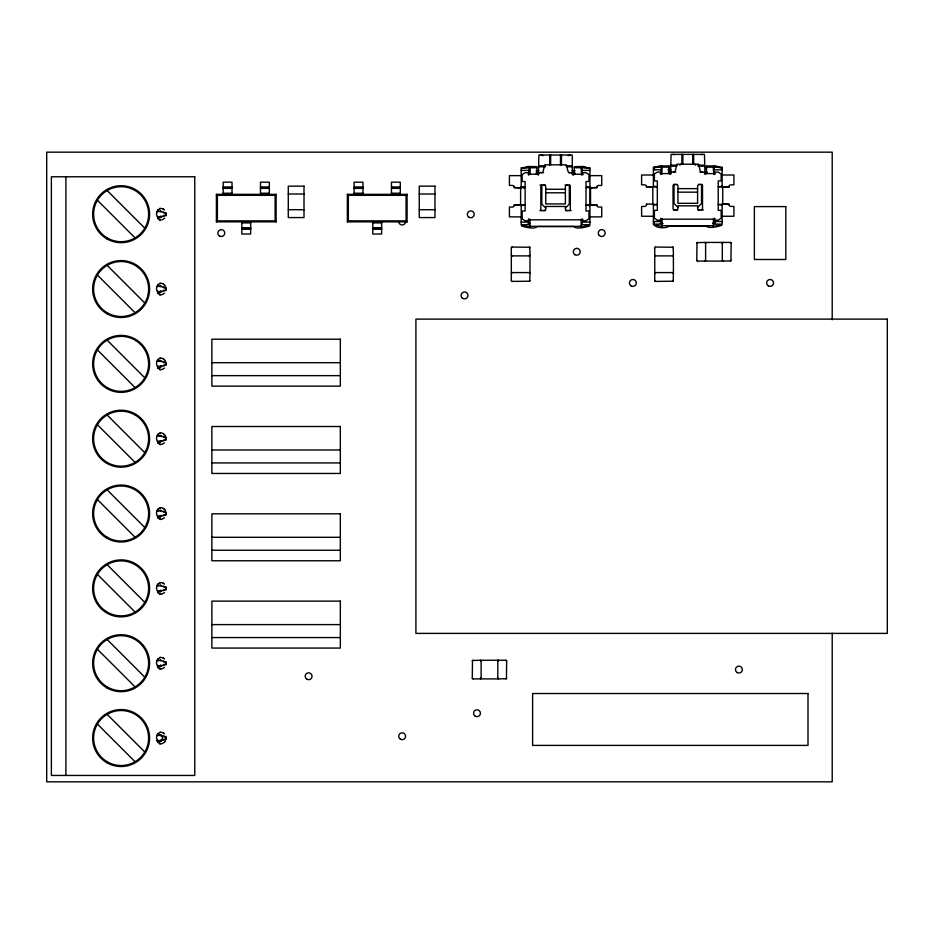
<?xml version="1.0" encoding="UTF-8"?>
<svg xmlns="http://www.w3.org/2000/svg" width="934" height="934" viewBox="0 0 934 934"><rect width="100%" height="100%" fill="white"/><g stroke="black" fill="none" stroke-linecap="round" stroke-linejoin="round"><path stroke-width="1.4" d="M514.249 205.597L514.319 204.698L521.195 204.698L521.195 224.732L529.053 224.732L529.053 220.809M589.938 175.627L601.729 175.627L601.729 185.446L598.776 185.446A1.961 1.961 0 0 0 596.814 187.419L589.938 187.804L596.814 187.804L596.884 186.905M646.456 204.978L646.526 204.079L653.403 204.079L653.403 224.113L661.26 224.113L661.26 220.179M714.288 173.047L714.288 167.151L722.145 167.151L722.145 187.185L729.022 187.185L729.092 186.286M160.905 208.551L158.126 209.695L158.056 211.598L156.924 211.714L156.445 214.201L158.126 218.708L160.73 220.004A5.896 1.821 -90 0 1 159.644 219.677L159.551 219.91M160.905 283.376L158.126 284.52L158.056 286.434L156.924 286.54L156.445 289.038L158.126 293.545L160.905 294.677M160.905 358.212L158.126 359.356L158.056 361.271L156.924 361.376L156.445 363.863L158.126 368.381L160.905 369.514M160.905 433.049L158.126 434.193L158.056 436.096L156.924 436.213L156.445 438.7L158.126 443.206L160.905 444.351M160.905 507.886L158.126 509.018L158.056 510.933L156.924 511.038L156.445 513.537L158.126 518.043L160.905 519.187M160.905 582.711L158.126 583.855L158.056 585.77L156.924 585.875L156.445 588.373L158.126 592.88L160.905 594.012M160.823 657.466L158.126 658.692L158.056 660.595L156.924 660.712L156.445 663.198L158.126 667.717L160.905 668.849M160.823 732.291L158.126 733.529L158.056 735.432L156.924 735.548L156.445 738.035L158.126 742.542L160.905 743.686M530.033 174.203L528.562 175.055L528.072 172.685L525.118 172.685L522.176 174.646L522.176 181.523L525.118 181.523L525.118 210.979L522.176 210.979L522.176 218.836L525.118 220.809L528.072 220.809L528.562 218.976L529.905 219.327L530.033 227.055C508.178 222.14 534.552 231.387 536.91 226.6L574.223 226.6C576.582 231.387 602.955 222.14 581.1 227.055L581.228 219.327L582.571 218.976L583.061 220.809L586.015 220.809L588.957 218.836L588.957 210.979L586.015 210.979L586.015 181.523L588.957 181.523L588.957 174.646L586.015 172.685L583.061 172.685L582.933 174.705L581.59 175.055L581.1 167.023L589.669 168.318L583.528 166.509L574.293 166.637L574.223 174.203L573.242 175.195L572.262 174.203L572.262 155.009L538.871 155.009L538.381 175.055L536.91 174.203L536.84 166.637L527.605 166.509L521.464 168.318L530.033 167.023L530.033 174.203L536.91 174.203M654.897 167.711L662.241 166.404L661.751 174.436L660.408 174.074L660.28 172.066L657.326 172.066L654.384 174.028L654.384 180.904L657.326 180.904L657.326 210.36L654.384 210.36L654.384 218.217L657.326 220.179L660.28 220.179L660.77 218.346L662.113 218.708L662.241 226.425L653.672 224.79L654.279 222.525M720.651 167.711L713.307 166.404L713.798 174.436L715.14 174.074L715.269 172.066L718.223 172.066L721.165 174.028L721.165 180.904L718.223 180.904L718.223 210.36L721.165 210.36L721.165 218.217L718.223 220.179L715.269 220.179L714.779 218.346L713.436 218.708L713.307 226.425C735.163 221.521 708.789 230.768 706.431 225.981L669.118 225.981C667.191 228.818 652.282 228.573 654.279 222.864M721.877 168.038L715.736 165.89L706.501 166.007L706.431 173.584L704.96 174.436L704.469 154.379L671.079 154.379L670.589 174.436L669.118 173.584L669.048 166.007L659.813 165.89L655.073 167.151L653.672 167.7L654.279 170.315M511.318 255.169L512.019 255.881L511.318 255.169L511.318 247.743L512.019 247.043L529.765 247.253L529.975 255.169L529.263 255.881L529.975 255.169M511.318 273.277L512.019 272.576L511.318 273.277L511.318 280.702L512.019 281.414L529.765 281.204L529.975 273.277L529.263 272.576L529.975 273.277M480.415 678.901L481.115 678.201L480.415 678.901L472.989 678.901L472.277 678.201L472.487 660.455L480.415 660.245L481.115 660.957L480.415 660.245M654.746 255.169L655.458 255.881L654.746 255.169L654.746 247.743L655.458 247.043L673.204 247.253L673.402 255.169L672.702 255.881L673.402 255.169M654.746 273.277L655.458 272.576L654.746 273.277L654.746 280.702L655.458 281.414L673.204 281.204L673.402 273.277L672.702 272.576L673.402 273.277M498.522 660.245L497.81 660.957L498.522 660.245L505.948 660.245L506.648 660.957L506.438 678.703L498.522 678.901L497.81 678.201L498.522 678.901M704.913 261.088L705.614 260.376L704.913 261.088L697.488 261.088L696.776 260.376L696.986 242.63L704.913 242.431L705.614 243.132L704.913 242.431M723.021 242.431L722.309 243.132L723.021 242.431L730.446 242.431L731.147 243.132L730.948 260.878L723.021 261.088L722.309 260.376L723.021 261.088M159.551 294.747L159.644 294.514A5.896 1.821 -90 0 0 160.73 294.84M159.551 369.572L159.644 369.35A5.896 1.821 -90 0 0 160.73 369.677M159.551 444.409L159.644 444.187A5.896 1.821 -90 0 0 160.73 444.514M159.551 519.246L159.644 519.012A5.896 1.821 -90 0 0 160.73 519.339M159.551 594.082L159.644 593.849A5.896 1.821 -90 0 0 160.73 594.176M159.551 668.907L159.644 668.686A5.896 1.821 -90 0 0 160.73 669.013M159.551 743.744L159.644 743.522A5.896 1.821 -90 0 0 160.73 743.838M156.924 211.714L158.126 209.695M156.924 286.54L158.126 284.52M156.924 361.376L158.126 359.356M156.924 436.213L158.126 434.193M156.924 511.038L158.126 509.018M156.924 585.875L158.126 583.855M156.924 660.712L158.126 658.692M156.924 735.548L158.126 733.529M164.711 742.028L165.563 740.86M164.489 216.081L166.287 214.201L166.1 212.73L163.683 212.952L163.228 211.796L162.131 212.275L161.547 211.469L159.994 211.866L160.788 210.862L158.056 211.598L157.461 210.617M164.489 290.918L166.287 289.026L166.1 287.567L163.683 287.789L163.228 286.633L162.131 287.112L161.547 286.306L159.994 286.703L160.788 285.699L158.056 286.434L157.461 285.454M164.489 365.754L166.287 363.863L166.1 362.404L163.683 362.626L163.228 361.47L162.131 361.937L161.547 361.143L159.994 361.54L160.788 360.524L158.056 361.271L157.461 360.279M164.489 440.579L166.287 438.7L166.1 437.24L163.683 437.451L163.228 436.295L162.131 436.773L161.547 435.98L159.994 436.365L160.788 435.361L158.056 436.096L157.461 435.116M164.489 515.416L166.287 513.537L166.1 512.066L163.683 512.287L163.228 511.132L162.131 511.61L161.547 510.805L159.994 511.202L160.788 510.197L158.056 510.933L157.461 509.952M164.489 590.253L166.287 588.362L166.1 586.902L163.683 587.124L163.228 585.968L162.131 586.435L161.547 585.641L159.994 586.038L160.788 585.034L158.056 585.77L157.461 584.777M164.489 665.078L166.287 663.198L166.1 661.739L163.683 661.961L163.228 660.793L162.131 661.272L161.547 660.478L159.994 660.863L160.788 659.859L158.056 660.595L157.461 659.614M164.489 739.915L166.287 738.035L166.1 736.564L163.683 736.786L163.228 735.63L162.131 736.109L161.547 735.315L159.994 735.7L160.788 734.696L158.056 735.432L157.461 734.451M216.396 221.848L217.388 220.868L275.133 220.868L276.114 221.848L276.114 194.354L216.396 194.354L216.396 221.848L276.114 221.848M216.396 194.354L217.388 195.334L275.133 195.334L276.114 194.354M347.355 221.848L348.347 220.868L406.092 220.868L407.072 221.848L407.072 194.354L347.355 194.354L347.355 221.848L407.072 221.848M347.355 194.354L348.347 195.334L406.092 195.334L407.072 194.354M565.385 208.037L569.32 204.114L569.32 185.06L570.3 186.041L570.3 209.613L569.32 210.594M679.917 165.19L680.898 164.209M697.593 207.418L701.527 203.484L701.527 184.43L702.508 185.422L702.508 208.982L701.527 209.963M161.944 219.922L164.711 218.194M161.944 294.747L164.466 293.218M161.944 369.584L164.466 368.054M161.944 444.421L164.466 442.891M161.944 519.257L164.466 517.716M161.944 594.082L164.466 592.553M161.944 668.919L164.466 667.39M161.944 743.756L164.466 742.215M706.431 169.579L706.501 166.007M568.117 155.663L570.3 155.009M701.002 154.682L702.508 154.379M521.195 205.585L525.118 205.095L520.612 205.095L520.612 187.419L525.118 187.419L521.195 186.928L524.137 186.928L524.137 188.283M722.145 186.298L718.223 186.788L722.741 186.788L722.741 204.464L718.223 204.464L722.145 204.955M653.403 204.955L657.326 204.464L652.808 204.464L652.808 186.788L657.326 186.788L653.403 186.298M722.145 187.185L729.022 186.788A1.961 1.961 0 0 1 730.983 184.827L733.926 184.827L733.926 175.008L722.145 175.008M521.195 216.875L509.415 216.875L509.415 207.056L512.357 207.056A1.961 1.961 0 0 0 514.319 205.095L521.195 204.698M160.636 208.329L159.551 208.48M160.636 432.827L159.551 432.991M160.636 507.664L159.551 507.816M671.079 165.19L677.395 165.19M698.153 165.19L704.469 165.19M538.871 165.808L545.187 165.808M565.946 165.808L572.262 165.808M671.079 166.17L676.321 166.17M697.92 166.17L704.469 166.17M538.871 166.789L545.421 166.789M567.02 166.789L572.262 166.789M662.241 167.128L669.118 167.128M706.431 167.128L713.307 167.128M530.033 167.746L536.91 167.746M574.223 167.746L581.1 167.746M653.403 169.755L661.26 169.755M713.307 169.93L722.145 169.755M668.277 170.093L671.079 170.093M521.195 170.385L529.053 170.385M582.08 170.385L589.938 170.385M528.072 170.548L530.033 170.548M536.069 170.724L538.871 170.724M572.262 170.724L575.064 170.724M668.429 172.066L675.796 172.066M699.753 172.066L707.12 172.066M536.221 172.685L543.588 172.685M568.724 172.685L574.912 172.685M668.429 173.047L671.289 173.047M704.259 173.047L707.12 173.047M662.241 173.584L669.118 173.584M706.431 173.584L713.307 173.584M536.221 173.666L539.081 173.666M572.052 173.666L574.912 173.666M574.223 174.203L581.1 174.203M653.403 175.008L641.611 175.008L641.611 184.827L644.565 184.827A1.961 1.961 0 0 1 646.526 186.788L653.403 187.185L653.403 167.151L661.26 167.151L661.26 173.047M521.195 175.627L509.415 175.627L509.415 185.446L512.357 185.446A1.961 1.961 0 0 1 514.319 187.419L521.195 187.804L521.195 167.77L529.053 167.77L529.053 173.666M673.554 184.43L676.916 184.43M698.632 184.43L701.994 184.43M539.922 185.06L545.608 185.06M564.977 185.06L569.787 185.06M223.179 187.033L232.017 187.033M260.493 187.033L269.331 187.033M354.138 187.033L362.976 187.033M391.451 187.033L400.289 187.033M586.996 186.928L589.938 186.928L586.015 187.419L590.533 187.419L590.533 205.095L586.015 205.095L589.938 205.585M646.456 186.286L646.526 187.185L653.403 187.185M223.179 187.629L232.017 187.629M260.493 187.629L269.331 187.629M354.138 187.629L362.976 187.629M391.451 187.629L400.289 187.629M520.612 187.512L524.137 187.512M586.996 187.512L590.533 187.512M514.249 186.905L514.319 187.804L521.195 187.804M223.179 188.376L232.017 188.376M260.493 188.376L269.331 188.376M354.138 188.376L362.976 188.376M391.451 188.376L400.289 188.376M677.956 188.633L697.593 188.633M545.748 189.252L565.385 189.252M677.956 192.171L697.593 192.171M545.748 192.789L565.385 192.789M223.179 193.233L232.017 193.233M260.493 193.233L269.331 193.233M354.138 193.233L362.976 193.233M391.451 193.233L400.289 193.233M288.291 194.015L304.005 194.015M419.249 194.015L434.964 194.015M714.288 220.179L714.288 224.113L722.145 224.113L722.145 204.079L729.022 204.079L729.092 204.978M596.884 205.597L596.814 204.698L589.938 204.698L596.814 205.095A1.961 1.961 0 0 0 598.776 207.056L601.729 207.056L601.729 216.875L589.938 216.875M288.291 209.718L304.005 209.718M419.249 209.718L434.964 209.718M673.554 209.963L677.815 209.963M697.733 209.963L703.419 209.963M539.922 210.594L545.608 210.594M565.525 210.594L571.211 210.594M653.403 216.256L641.611 216.256L641.611 206.437L644.565 206.437A1.961 1.961 0 0 0 646.526 204.464L646.526 204.079M722.145 216.256L733.926 216.256L733.926 206.437L730.983 206.437A1.961 1.961 0 0 1 729.022 204.464L722.145 204.079M662.241 219.198L713.307 219.198M530.033 219.817L581.1 219.817M653.403 221.51L661.26 221.51M714.288 221.51L722.145 221.51M521.195 222.129L529.053 222.129M582.08 222.129L589.938 222.129M241.836 222.876L250.674 222.876M372.794 222.876L381.632 222.876M713.307 222.911L715.269 222.911M660.28 223.424L663.023 223.424M712.525 223.424L715.269 223.424M528.072 223.53L530.033 223.53M662.241 225.701L713.307 225.701M530.033 226.332L581.1 226.332M241.836 227.744L250.674 227.744M372.794 227.744L381.632 227.744M241.836 228.491L250.674 228.491M372.794 228.491L381.632 228.491M241.836 229.075L250.674 229.075M372.794 229.075L381.632 229.075M696.776 243.132L697.488 242.431M731.147 243.132L730.446 242.431M511.318 247.743L512.019 247.043M529.975 247.743L529.263 247.043M654.746 247.743L655.458 247.043M673.402 247.743L672.702 247.043M696.776 260.376L697.488 261.088M731.147 260.376L730.446 261.088M511.318 280.702L512.019 281.414M529.975 280.702L529.263 281.414M654.746 280.702L655.458 281.414M673.402 280.702L672.702 281.414M211.878 362.684L340.338 362.684M211.878 375.643L340.338 375.643M211.878 449.99L340.338 449.99M211.878 462.949L340.338 462.949M211.878 537.295L340.338 537.295M211.878 550.254L340.338 550.254M211.878 624.601L340.338 624.601M211.878 637.56L340.338 637.56M472.277 660.957L472.989 660.245M506.648 660.957L505.948 660.245M472.277 678.201L472.989 678.901M506.648 678.201L505.948 678.901M668.137 169.428L669.118 169.579M673.04 154.379L674.546 154.682M540.833 155.009L543.016 155.663M160.636 283.165L159.551 283.317M160.636 358.002L159.551 358.154M160.636 582.501L159.551 582.653M160.636 657.338L159.551 657.489M160.636 732.163L159.551 732.326M674.021 209.963L673.04 208.982L673.04 185.422L674.021 184.43L674.021 203.484L677.956 207.418M541.813 210.594L540.833 209.613L540.833 186.041L541.813 185.06L541.813 204.114L545.748 208.037M161.944 208.48L163.602 209.309M161.944 283.317L163.602 284.134M161.944 358.142L163.602 358.971M161.944 432.979L163.602 433.808M161.944 507.816L163.602 508.633M161.944 582.641L163.602 583.47M161.944 657.478L163.602 658.307M161.944 732.314L163.602 733.143M164.466 210.01L163.298 209.064M164.466 509.345L165.563 510.711M164.466 584.182L163.298 583.236M164.466 659.007L163.298 658.073M164.466 733.844L163.298 732.91M163.298 283.901L165.563 286.201M163.298 358.738L165.563 361.038M163.298 433.574L165.563 435.874M163.298 508.4L164.711 509.532M694.651 164.209L695.632 165.19M107.141 190.513L144.793 228.165M97.416 200.238L135.08 237.89M107.141 265.349L144.793 303.001M97.416 275.063L135.08 312.715M107.141 340.174L144.793 377.826M97.416 349.9L135.08 387.552M107.141 415.011L144.793 452.663M97.416 424.737L135.08 462.388M107.141 489.848L144.793 527.5M97.416 499.562L135.08 537.225M107.141 564.673L144.793 602.337M97.416 574.398L135.08 612.05M107.141 639.51L144.793 677.162M97.416 649.235L135.08 686.887M107.141 714.347L144.793 751.998M97.416 724.072L135.08 761.724M164.489 212.31L166.287 214.201L166.1 215.661L163.683 215.439L163.228 216.595L162.131 216.128L161.547 216.922L160.531 216.104L160.788 217.529L159.994 216.525L159.901 217.914L159.387 216.793L157.437 216.525L158.126 218.708M164.489 287.147L166.287 289.026L166.1 290.497L163.683 290.276L163.228 291.431L162.131 290.953L161.547 291.758L160.531 290.929L160.788 292.365L159.994 291.361L159.901 292.751L159.387 291.63L157.437 291.361L158.126 293.545M164.489 361.983L166.287 363.863L166.1 365.322L163.683 365.112L163.228 366.268L162.131 365.789L161.547 366.583L160.531 365.766L160.788 367.202L159.994 366.198L159.901 367.587L159.387 366.467L157.437 366.198L158.126 368.381M164.489 436.82L166.287 438.7L166.1 440.159L163.683 439.937L163.228 441.093L162.131 440.626L161.547 441.42L160.531 440.603L160.788 442.039L159.994 441.023L159.901 442.424L159.387 441.303L157.437 441.023L158.126 443.206M164.489 511.645L166.287 513.537L166.1 514.996L163.683 514.774L163.228 515.93L162.131 515.463L161.547 516.257L160.531 515.44L160.788 516.864L159.994 515.86L159.901 517.249L159.387 516.128L157.437 515.86L158.126 518.043M164.489 586.482L166.287 588.362L166.1 589.833L163.683 589.611L163.228 590.767L162.131 590.288L161.547 591.094L160.531 590.265L160.788 591.701L159.994 590.697L159.901 592.086L159.387 590.965L157.437 590.697L158.126 592.88M164.466 661.284L166.287 663.198L166.1 664.658L163.683 664.436L163.228 665.603L162.131 665.125L161.547 665.919L160.531 665.101L160.788 666.537L159.994 665.533L159.901 666.923L159.387 665.802L157.437 665.533L158.126 667.717M164.466 736.12L166.287 738.035L166.1 739.495L163.683 739.273L163.228 740.428L162.131 739.961L161.547 740.755L160.531 739.938L160.788 741.362L159.994 740.358L159.901 741.748L159.387 740.627L157.437 740.358L158.126 742.542M653.73 167.63L654.279 169.965M832.206 319.79L832.206 152.172L46.7 152.172L46.7 781.828L832.206 781.828L832.206 633.159M693.67 154.379L693.67 164.209M692.689 154.379L692.689 164.209M682.859 154.379L682.859 164.209M681.878 154.379L681.878 164.209M669.048 166.007L669.048 169.533M582.08 173.666L582.08 167.77L589.938 167.77L589.938 224.732L582.08 224.732L582.08 220.809M561.462 155.009L561.462 164.828M560.482 155.009L560.482 164.828M550.663 155.009L550.663 164.828M549.671 155.009L549.671 164.828M406.092 195.334L406.092 220.868M400.289 194.354L400.289 182.177L391.451 182.177L391.451 194.354M381.632 221.848L381.632 234.025L372.794 234.025L372.794 221.848M362.976 194.354L362.976 182.177L354.138 182.177L354.138 194.354M348.347 195.334L348.347 220.868M275.133 195.334L275.133 220.868M269.331 194.354L269.331 182.177L260.493 182.177L260.493 194.354M250.674 221.848L250.674 234.025L241.836 234.025L241.836 221.848M232.017 194.354L232.017 182.177L223.179 182.177L223.179 194.354M217.388 195.334L217.388 220.868M65.894 176.783L65.894 775.454M567.358 185.06A1.961 1.961 0 0 0 565.385 187.022L565.385 203.939L545.748 203.939L545.748 187.022A1.961 1.961 0 0 0 543.786 185.06M569.868 172.685A1.961 1.961 0 0 1 567.965 171.191L566.366 164.828L544.767 164.828L543.168 171.191A1.961 1.961 0 0 1 541.265 172.685M567.358 210.594A1.961 1.961 0 0 1 565.385 208.632L565.385 206.472L545.748 206.472L545.748 208.632A1.961 1.961 0 0 1 543.786 210.594M699.554 184.43A1.961 1.961 0 0 0 697.593 186.403L697.593 203.32L677.956 203.32L677.956 186.403A1.961 1.961 0 0 0 675.994 184.43M702.076 172.066A1.961 1.961 0 0 1 700.173 170.572L698.574 164.209L676.975 164.209L675.375 170.572A1.961 1.961 0 0 1 673.472 172.066M699.554 209.963A1.961 1.961 0 0 1 697.593 208.002L697.593 205.842L677.956 205.842L677.956 208.002A1.961 1.961 0 0 1 675.994 209.963M405.601 221.51A3.432 3.432 0 0 1 402.157 224.942A3.432 3.432 0 0 1 398.725 221.51M156.515 735.747A3.432 3.432 0 0 1 161.675 736.085A3.432 3.432 0 0 1 160.671 741.152M158.056 741.491A3.432 3.432 0 0 1 156.515 740.604M194.762 176.783L51.382 176.783L51.382 775.454L194.762 775.454L194.762 176.783M304.005 186.158L288.291 186.158L288.291 217.575L304.005 217.575L304.005 186.158M434.964 186.158L419.249 186.158L419.249 217.575L434.964 217.575L434.964 186.158M785.809 206.601L754.38 206.601L754.38 259.489L785.809 259.489L785.809 206.601M722.309 242.431L705.614 242.431L705.614 261.088L722.309 261.088L722.309 242.431M529.975 255.881L511.318 255.881L511.318 272.576L529.975 272.576L529.975 255.881M673.402 255.881L654.746 255.881L654.746 272.576L673.402 272.576L673.402 255.881M887.3 319.124L415.91 319.124L415.91 633.392L887.3 633.392L887.3 319.124M340.338 339.205L211.878 339.205L211.878 386.151L340.338 386.151L340.338 339.205M340.338 426.511L211.878 426.511L211.878 473.456L340.338 473.456L340.338 426.511M340.338 513.817L211.878 513.817L211.878 560.762L340.338 560.762L340.338 513.817M340.338 601.122L211.878 601.122L211.878 648.068L340.338 648.068L340.338 601.122M497.81 660.245L481.115 660.245L481.115 678.901L497.81 678.901L497.81 660.245M808.003 693.518L532.613 693.518L532.613 745.402L808.003 745.402L808.003 693.518M107.363 238.007A27.495 27.495 0 0 0 148.611 214.201A27.495 27.495 0 0 0 107.363 190.384A27.495 27.495 0 0 0 107.363 238.007M106.873 313.696A28.475 28.475 0 0 0 149.592 289.026A28.475 28.475 0 0 0 106.873 264.369A28.475 28.475 0 0 0 106.873 313.696M107.363 312.843A27.495 27.495 0 0 0 148.611 289.026A27.495 27.495 0 0 0 107.363 265.221A27.495 27.495 0 0 0 107.363 312.843M106.873 238.859A28.475 28.475 0 0 0 149.592 214.201A28.475 28.475 0 0 0 106.873 189.532A28.475 28.475 0 0 0 106.873 238.859M107.363 387.68A27.495 27.495 0 0 0 148.611 363.863A27.495 27.495 0 0 0 107.363 340.046A27.495 27.495 0 0 0 107.363 387.68M107.363 462.517A27.495 27.495 0 0 0 148.611 438.7A27.495 27.495 0 0 0 107.363 414.883A27.495 27.495 0 0 0 107.363 462.517M106.873 463.357A28.475 28.475 0 0 0 149.592 438.7A28.475 28.475 0 0 0 106.873 414.031A28.475 28.475 0 0 0 106.873 463.357M106.114 611.408A27.495 27.495 0 0 0 148.564 589.833A27.495 27.495 0 0 0 108.648 563.856A27.495 27.495 0 0 0 106.114 611.408M106.873 388.532A28.475 28.475 0 0 0 149.592 363.863A28.475 28.475 0 0 0 106.873 339.205A28.475 28.475 0 0 0 106.873 388.532M107.363 537.342A27.495 27.495 0 0 0 148.611 513.537A27.495 27.495 0 0 0 107.363 489.72A27.495 27.495 0 0 0 107.363 537.342M106.873 538.194A28.475 28.475 0 0 0 149.592 513.537A28.475 28.475 0 0 0 106.873 488.867A28.475 28.475 0 0 0 106.873 538.194M106.873 687.868A28.475 28.475 0 0 0 149.592 663.198A28.475 28.475 0 0 0 106.873 638.529A28.475 28.475 0 0 0 106.873 687.868M107.363 687.015A27.495 27.495 0 0 0 148.611 663.198A27.495 27.495 0 0 0 107.363 639.381A27.495 27.495 0 0 0 107.363 687.015M107.363 761.852A27.495 27.495 0 0 0 148.611 738.035A27.495 27.495 0 0 0 107.363 714.218A27.495 27.495 0 0 0 107.363 761.852M100.965 608.501A28.475 28.475 0 0 0 148.623 595.74A28.475 28.475 0 0 0 113.738 560.855A28.475 28.475 0 0 0 100.965 608.501M106.873 762.693A28.475 28.475 0 0 0 149.592 738.035A28.475 28.475 0 0 0 106.873 713.366A28.475 28.475 0 0 0 106.873 762.693M475.278 716.203A3.432 3.432 0 0 0 480.426 713.226A3.432 3.432 0 0 0 475.278 710.249A3.432 3.432 0 0 0 475.278 716.203M219.595 236.022A3.432 3.432 0 0 0 224.744 233.045A3.432 3.432 0 0 0 219.595 230.068A3.432 3.432 0 0 0 219.595 236.022M631.174 285.909A3.432 3.432 0 0 0 636.334 282.932A3.432 3.432 0 0 0 631.174 279.955A3.432 3.432 0 0 0 631.174 285.909M462.085 297.841A3.432 3.432 0 0 0 467.841 296.3A3.432 3.432 0 0 0 463.626 292.085A3.432 3.432 0 0 0 462.085 297.841M469.043 217.318A3.432 3.432 0 0 0 474.192 214.341A3.432 3.432 0 0 0 469.043 211.364A3.432 3.432 0 0 0 469.043 217.318M575.052 254.737A3.432 3.432 0 0 0 580.212 251.76A3.432 3.432 0 0 0 575.052 248.783A3.432 3.432 0 0 0 575.052 254.737M400.441 739.214A3.432 3.432 0 0 0 405.601 736.237A3.432 3.432 0 0 0 400.441 733.26A3.432 3.432 0 0 0 400.441 739.214M599.289 235.473A3.432 3.432 0 0 0 605.034 233.932A3.432 3.432 0 0 0 600.831 229.729A3.432 3.432 0 0 0 599.289 235.473M737.195 672.55A3.432 3.432 0 0 0 742.343 669.573A3.432 3.432 0 0 0 737.195 666.596A3.432 3.432 0 0 0 737.195 672.55M768.367 285.909A3.432 3.432 0 0 0 773.527 282.932A3.432 3.432 0 0 0 768.367 279.955A3.432 3.432 0 0 0 768.367 285.909M306.901 679.228A3.432 3.432 0 0 0 312.049 676.251A3.432 3.432 0 0 0 306.901 673.274A3.432 3.432 0 0 0 306.901 679.228"/></g></svg>
